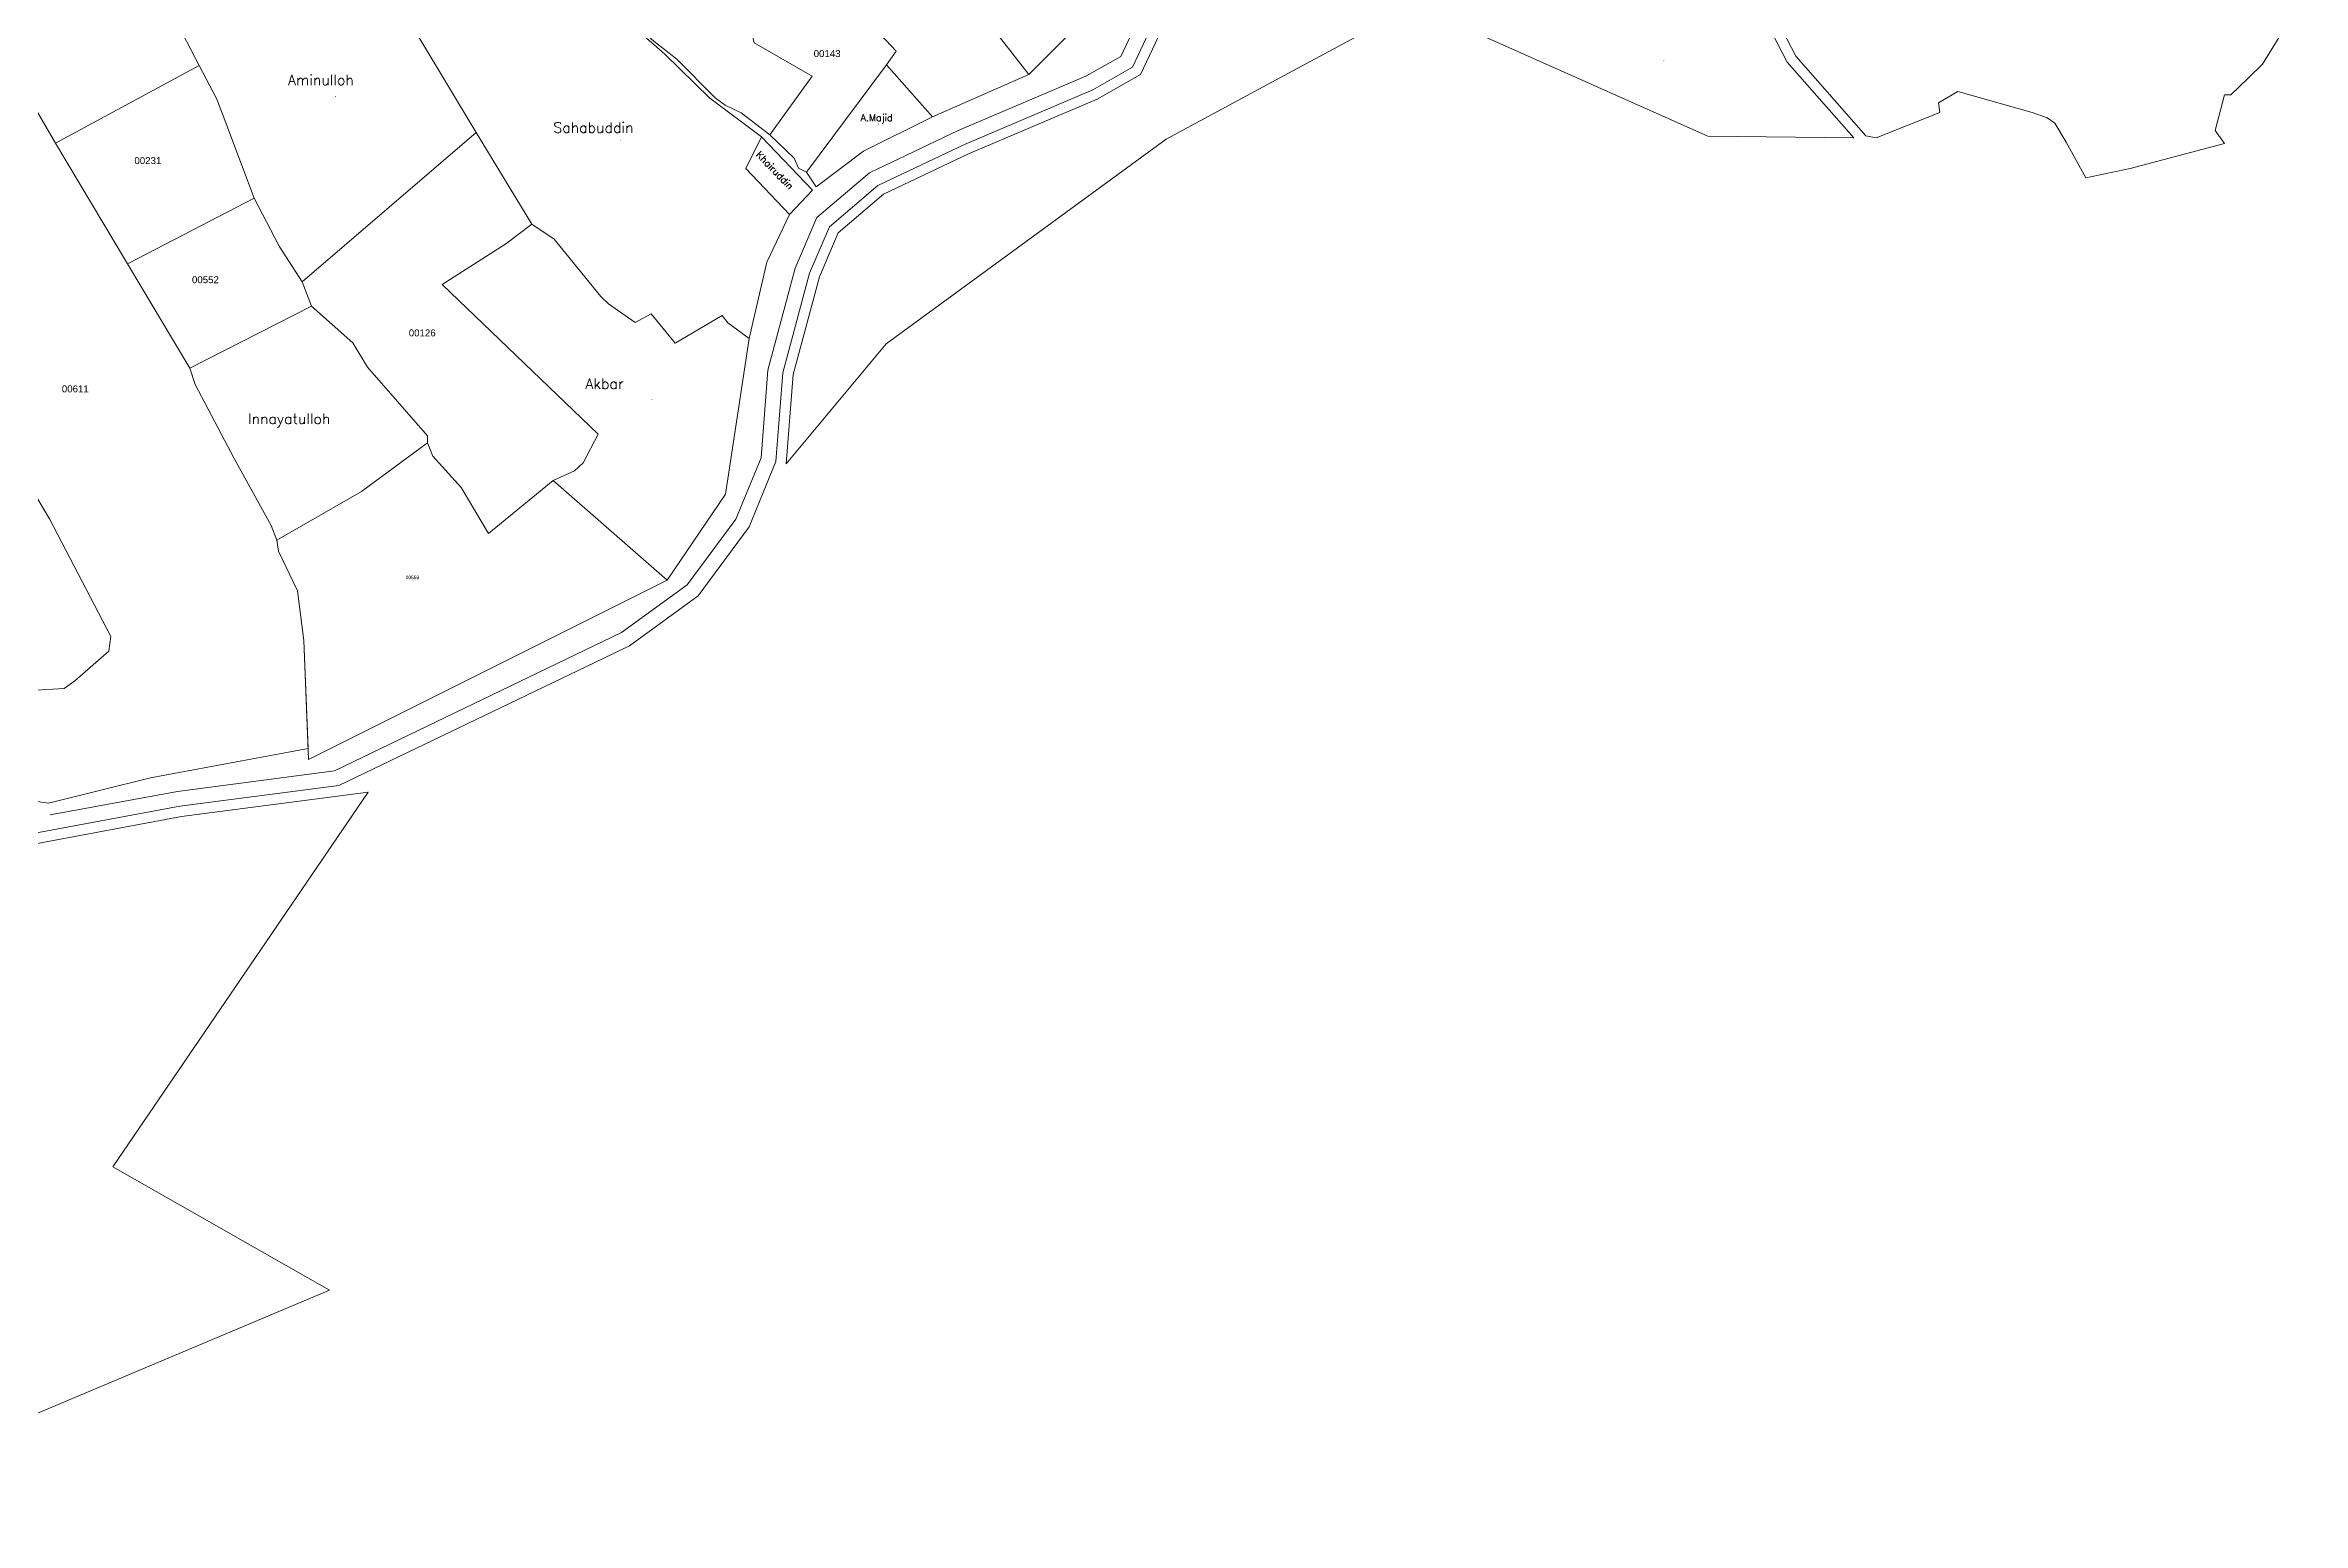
# Model space of a CAD drawing. Header units: metres. Extents: x 338938 to 356758, y 527808 to 538923.
# Drawn here: x 355913 to 356565, y 533842 to 534268 of the extents above; entities that cross this region are included whole.
import ezdxf
from ezdxf.enums import TextEntityAlignment as Align

# ---------------------------------------------------------------- set-up
doc = ezdxf.new("R2010")
doc.units = ezdxf.units.M
doc.header["$MEASUREMENT"] = 0
for name, color, linetype in [('020100', 7, 'Continuous'), ('040100', 20, 'Continuous'), ('080201', 7, 'Continuous'), ('Bidang sudah ada Hak', 200, 'Continuous'), ('tn_lai', 7, 'Continuous')]:
    doc.layers.add(name, color=color, linetype=linetype)
doc.styles.add('romanc', font='romanc.shx')
doc.styles.get("Standard").update_dxf_attribs({"font": 'arial.ttf'})

msp = doc.modelspace()

# ---------------------------------------------------------------- linework, layer by layer
at = {"layer": '020100', "linetype": 'Continuous', "lineweight": 9}
for points, elevation in [([(356119.64, 534241.71), (356104.65, 534252.85), (356091.75, 534265.51), (356084.12, 534272.13), (356075.77, 534286.12), (356065.43, 534297.46)], 54.51), ([(356200.76, 534283.55), (356209.77, 534272.67), (356196.82, 534259.68)], 58.38), ([(355957.33, 534262.26), (355950.06, 534276.13)], 53.91), ([(356020.69, 534270.41), (356037.22, 534242.97)], 53.88), ([(356196.82, 534259.68), (356187.12, 534271.95)], 59.48), ([(356168.95, 534247.43), (356155.68, 534262.49)], 58.86), ([(356196.82, 534259.68), (356168.95, 534247.43)], 59.48), ([(356132.62, 534231.48), (356135.36, 534227.29), (356149.08, 534237.51), (356168.95, 534247.43)], 57.1), ([(356119.64, 534241.71), (356115.12, 534232.6), (356127.65, 534219.33)], 54.88), ([(356119.64, 534241.71), (356134.36, 534226.34), (356127.65, 534219.33)], 54.99), ([(356116.01, 534183.54), (356121.16, 534205.49), (356127.65, 534219.33)], 56.56), ([(356116.01, 534183.54), (356109.93, 534188.05), (356108.22, 534190.12), (356094.71, 534182.12), (356087.77, 534190.62), (356083.12, 534188.1), (356075.41, 534193.55), (356073.23, 534195.66), (356059.73, 534212.18), (356053.28, 534216.48)], 50.67), ([(356116.01, 534183.54), (356109.22, 534138.6), (356092.37, 534113.75)], 61.49)]:
    msp.add_lwpolyline(points, dxfattribs=dict(at, elevation=elevation))
at = {"layer": '020100', "lineweight": 9}
for points in [[(356403.79, 534286.18), (356415.62, 534263.27), (356434.88, 534241.42), (356392.8, 534241.9), (356308.12, 534279.6), (356271.72, 534260.03), (356236.45, 534241.06), (356155.62, 534181.95), (356126.74, 534147.36), (356128.72, 534173.14), (356136.35, 534201.34), (356141.71, 534213.95), (356154.8, 534225.11), (356179.39, 534236.79), (356216.54, 534252.58), (356229, 534259.66), (356240.35, 534283.75)], [(355839.78, 533841.83), (355906.78, 533871.83), (355994.9, 533908.96), (355932.39, 533944.54), (356006.07, 534052.62), (355952.21, 534045.57), (355899.66, 534035.84), (355892.98, 534036.27), (355873.91, 533945.99), (355870.42, 533929.5), (355814.23, 533914.81)], [(355839.78, 533841.83), (355906.78, 533871.83), (355994.9, 533908.96), (355932.39, 533944.54), (356006.07, 534052.62), (355952.21, 534045.57), (355899.66, 534035.84), (355892.98, 534036.27), (355873.91, 533945.99), (355870.42, 533929.5), (355814.23, 533914.81)]]:
    msp.add_lwpolyline(points, dxfattribs=at)
at = {"layer": '040100', "lineweight": 9}
for points in [[(356237.51, 534284.75), (356226.69, 534261.8), (356215.21, 534255.28), (356178.16, 534239.52), (356153.16, 534227.65), (356139.23, 534215.77), (356133.51, 534202.33), (356125.75, 534173.65), (356123.78, 534148.06), (356116.04, 534129.19), (356101.31, 534109.28), (356081.49, 534094.88), (355997.63, 534054.54), (355951.75, 534048.54), (355899.48, 534038.86)], [(356237.51, 534284.75), (356226.69, 534261.8), (356215.21, 534255.28), (356178.16, 534239.52), (356153.16, 534227.65), (356139.23, 534215.77), (356133.51, 534202.33), (356125.75, 534173.65), (356123.78, 534148.06), (356116.04, 534129.19), (356101.31, 534109.28), (356081.49, 534094.88), (355997.63, 534054.54), (355951.75, 534048.54), (355899.48, 534038.86)], [(356233.36, 534286.2), (356223.33, 534264.91), (356213.27, 534259.2), (356176.36, 534243.51), (356150.76, 534231.35), (356135.61, 534218.43), (356129.37, 534203.76), (356121.43, 534174.4), (356119.48, 534149.08), (356112.2, 534131.35), (356098.2, 534112.42), (356079.24, 534098.65), (355996.37, 534058.78), (355951.06, 534052.86), (355914.27, 534046.04)]]:
    msp.add_lwpolyline(points, dxfattribs=at)
at = {"layer": 'Bidang sudah ada Hak', "linetype": 'Continuous', "lineweight": 9, "elevation": 53.8}
msp.add_lwpolyline([(355917.79, 534303.35), (355890.16, 534287.72), (355887.75, 534284.76), (355902.64, 534262.54), (355915.83, 534239.91)], dxfattribs=at)
at = {"layer": 'Bidang sudah ada Hak', "lineweight": 9}
for points, elevation in [([(356155.68, 534262.49), (356158.49, 534266.39), (356145.03, 534280.72), (356133.11, 534297.46), (356130.95, 534299.44)], 54.47), ([(355898.78, 534081.39), (355899.98, 534051.49), (355913.83, 534049.49), (355943.28, 534056.77), (355988.71, 534065.25), (355987.46, 534096.34), (355985.63, 534110.74), (355980.23, 534122.14), (355979.73, 534125.29), (355978.04, 534129.56), (355967.4, 534148.91), (355956.12, 534170.22), (355954.62, 534174.92), (355936.62, 534205.06), (355915.83, 534239.91), (355902.64, 534262.54), (355887.75, 534284.76)], 53.91), ([(356078.49, 534284.62), (356086.96, 534270.68), (356088.5, 534269.31), (356095.13, 534264.07), (356106.23, 534252.95), (356109.15, 534250.85), (356113.72, 534248.57), (356122.06, 534242.23)], 54.47), ([(356113.52, 534282.6), (356113.24, 534277.51), (356116.86, 534271.65), (356117.45, 534268.78), (356132.85, 534259.99), (356134.23, 534259.22), (356122.06, 534242.23)], 54.47), ([(355957.33, 534262.26), (355915.83, 534239.91)], 53.91), ([(355973.14, 534223.98), (355965.24, 534244.92), (355962.35, 534252.57), (355957.33, 534262.26)], 53.91), ([(356155.68, 534262.49), (356155.13, 534261.73), (356132.62, 534231.48)], 54.47), ([(355936.62, 534205.06), (355915.83, 534239.91)], 53.91), ([(355987.04, 534199.81), (356037.22, 534242.97)], 53.91), ([(356037.22, 534242.97), (356053.28, 534216.48)], 53.91), ([(356122.06, 534242.23), (356129.01, 534235.57), (356130.27, 534232.65), (356132.62, 534231.48)], 54.47), ([(355973.14, 534223.98), (355936.96, 534205.24), (355936.62, 534205.06)], 53.91), ([(355987.04, 534199.81), (355980.39, 534210.18), (355973.14, 534223.98)], 53.91), ([(356059.44, 534142.58), (356065.6, 534145.36), (356068.1, 534147.67), (356072.42, 534155.94), (356027.45, 534199.09), (356045.85, 534210.8), (356053.28, 534216.48)], 54), ([(355954.62, 534174.92), (355936.62, 534205.06)], 53.91), ([(355989.69, 534192.81), (355987.04, 534199.81)], 53.91), ([(355954.62, 534174.92), (355989.69, 534192.81)], 53.91), ([(356023.16, 534153.41), (356004.19, 534139.41), (355979.73, 534125.29)], 53.91), ([(356059.44, 534142.58), (356040.76, 534127.28), (356032.92, 534140.48), (356024.71, 534149.58), (356023.16, 534153.41)], 53.91), ([(356059.44, 534142.58), (356092.37, 534113.75)], 53.91), ([(356092.37, 534113.75), (356003.11, 534069.17), (355988.84, 534062.05), (355987.46, 534096.34), (355985.63, 534110.74), (355980.23, 534122.14), (355979.73, 534125.29)], 53.91)]:
    msp.add_lwpolyline(points, dxfattribs=dict(at, elevation=elevation))
for points in [[(356406.61, 534287.24), (356418.12, 534264.98), (356438.38, 534241.99), (356441.31, 534241.45), (356459.72, 534248.69), (356459.3, 534251.48), (356464.91, 534254.78), (356486.38, 534248.74), (356490.69, 534247.16), (356492.93, 534245.61), (356496.15, 534240.13), (356501.85, 534229.87), (356514.7, 534232.55), (356541.87, 534239.76), (356539.16, 534243.52), (356541.87, 534253.83), (356543.71, 534253.78), (356548.69, 534258.62), (356552.85, 534262.69), (356564.51, 534281.61)], [(355898.78, 534081.39), (355918.33, 534082.58), (355921.44, 534084.73), (355931.24, 534093.32), (355931.83, 534097.55), (355914.07, 534131.49), (355910.46, 534137.61), (355908.48, 534139.8), (355903.77, 534140.31), (355891.17, 534158.05), (355879.13, 534180.21), (355871.97, 534190.3), (355871.56, 534191.09)], [(356023.16, 534153.41), (356023.21, 534155.4), (356005.92, 534175.23), (356001.64, 534182.26), (355989.69, 534192.81)], [(355979.73, 534125.29), (355978.04, 534129.56), (355967.4, 534148.91), (355956.12, 534170.22), (355954.62, 534174.92)]]:
    msp.add_lwpolyline(points, dxfattribs=at)

# ---------------------------------------------------------------- texts
at = {"layer": '080201', "color": 6, "lineweight": 9}
for s, p in [('00143', (356138.55, 534264.7, 54.47)), ('00231', (355942.49, 534233.84, 53.91)), ('00552', (355959.1, 534199.47, 53.91)), ('00126', (356021.68, 534184.13)), ('00611', (355921.54, 534167.98, 53.91))]:
    msp.add_text(s, height=2, dxfattribs=at).set_placement(p, align=Align.CENTER)
at = {"layer": '080201', "lineweight": 9}
for s, p in [('-', (356380.03, 534263.4)), ('-', (355996.66, 534252.99)), ('-', (356153.38, 534245)), ('-', (356078.9, 534240.15)), ('-', (356123.65, 534230.59)), ('-', (356087.9, 534165.44)), ('-', (355990.88, 534159.26)), ('00559', (356018.85, 534114.08, 53.91))]:
    msp.add_text(s, height=1, dxfattribs=at).set_placement(p, align=Align.CENTER)
at = {"layer": 'tn_lai', "lineweight": 9, "style": 'romanc'}
for s, p in [('Aminulloh', (355982.92, 534256.61, -74.63)), ('Innayatulloh', (355971.4, 534158.85, -74.63))]:
    msp.add_text(s, height=3, dxfattribs=at).set_placement(p)
for s, height, rotation, p in [('Sahabuddin', 3, 359.98844, (356059.52, 534242.86, -78.7)), ('A.Majid', 2, 359.98844, (356148.23, 534246.25, -78.7)), ('Khairuddin', 2, 314.28647, (356117.82, 534236.37, -78.7)), ('Akbar', 3, 359.98844, (356068.78, 534168.97, -78.7))]:
    msp.add_text(s, height=height, rotation=rotation, dxfattribs=at).set_placement(p)

doc.saveas('drawing.dxf')
